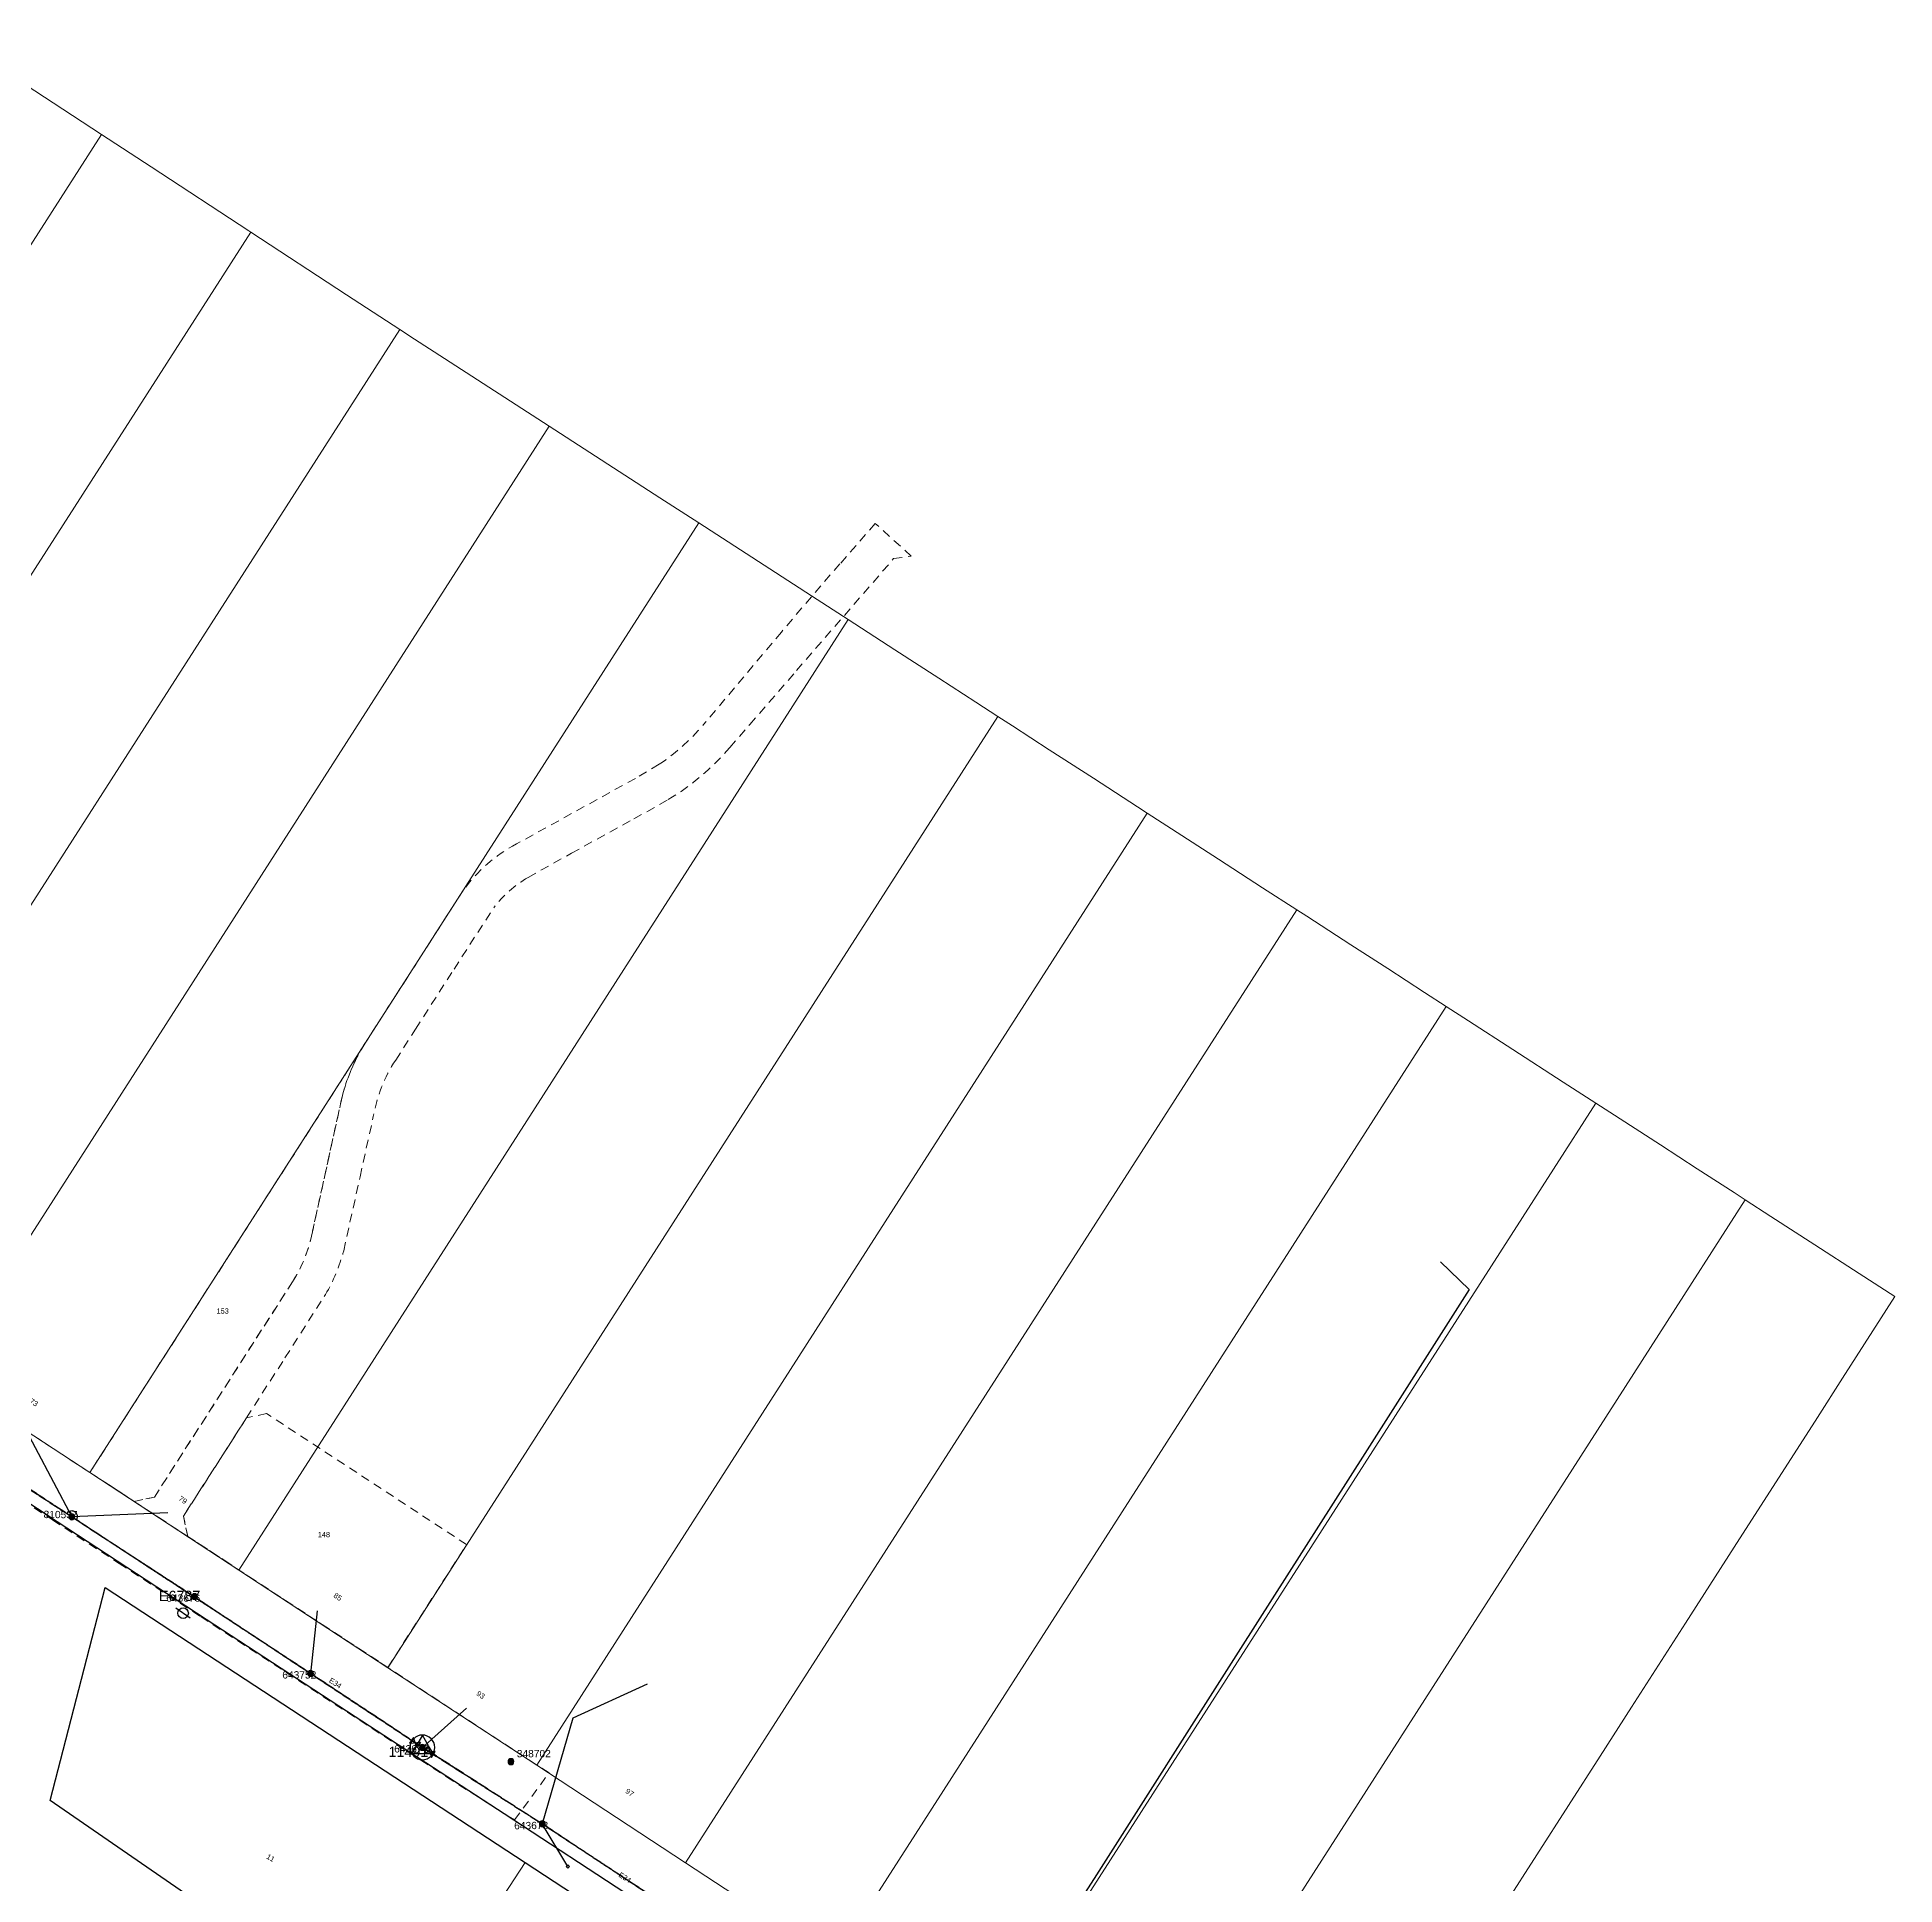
# Model space of a CAD drawing. Header units: metres. Extents: x 0 to 294317, y 0 to 6233398.
# Drawn here: x 293446 to 294082, y 6232009 to 6232641 of the extents above; entities that cross this region are included whole.
import ezdxf
from ezdxf.enums import TextEntityAlignment as Align

# ---------------------------------------------------------------- set-up
doc = ezdxf.new("R2010")
doc.units = ezdxf.units.M
doc.linetypes.add('Cable Exist OH', pattern=[1, 1, 0])
doc.linetypes.add('Dash', pattern=[5, 3, -2])
doc.layers.get('0').update_dxf_attribs({"color": 6})
for name, color, linetype in [('_User Miscellaneous1', 7, 'Continuous'), ('Equip_LV_EXT', 7, 'Continuous'), ('Equip_SP_HV_EXT', 7, 'Continuous'), ('Mains_HV_EXT', 7, 'Continuous'), ('Mains_LV_EXT', 7, 'Continuous'), ('Services_SP_EXT', 7, 'Continuous'), ('Sub_SP_TR_HV_LV_EXT', 7, 'Continuous'), ('SupportsOH_SP_TR_HV_LV_SL_EXT', 7, 'Continuous')]:
    doc.layers.add(name, color=color, linetype=linetype)
for name, color, linetype, lineweight in [('Cadastre Developer_SP_EXT', 9, 'Continuous', 5), ('Cadastre Land Parcels_SP_EXT', 9, 'Continuous', 5), ('Cadastre Roads_SP_EXT', 9, 'Continuous', 5)]:
    doc.layers.add(name, color=color, linetype=linetype, lineweight=lineweight)
doc.styles.add('HVSW_LABEL', font='arial.ttf')
doc.styles.add('POLE_LABEL', font='arial.ttf')
doc.styles.get("Standard").update_dxf_attribs({"font": 'arial.ttf'})

# ---------------------------------------------------------------- blocks, each defined once
blk = doc.blocks.new('SUB_POLE_EXT')
blk.add_wipeout([(0, 4.22), (0.42, 4.2), (0.83, 4.14), (1.21, 4.05), (1.62, 3.9), (1.99, 3.72), (2.35, 3.51), (2.68, 3.26), (2.99, 2.99), (3.28, 2.66), (3.52, 2.34), (3.76, 1.92), (3.9, 1.62), (4.04, 1.23), (4.18, 0.63), (4.22, 0), (4.18, -0.61), (4.06, -1.15), (3.9, -1.62), (3.58, -2.24), (3.22, -2.73), (2.97, -3.01), (2.68, -3.26), (2.36, -3.5), (2, -3.72), (1.64, -3.89), (1.25, -4.03), (0.82, -4.14), (0.42, -4.2), (0, -4.22), (-0.41, -4.2), (-0.8, -4.15), (-1.21, -4.05), (-1.62, -3.9), (-1.99, -3.73), (-2.35, -3.51), (-2.68, -3.26), (-2.96, -3.02), (-3.23, -2.72), (-3.51, -2.35), (-3.71, -2.01), (-3.91, -1.6), (-4.05, -1.21), (-4.16, -0.76), (-4.22, -0.14), (-4.21, 0.39), (-4.14, 0.83), (-4.03, 1.27), (-3.9, 1.63), (-3.71, 2.02), (-3.5, 2.37), (-3.28, 2.67), (-2.99, 2.99), (-2.68, 3.27), (-2.33, 3.52), (-1.98, 3.73), (-1.63, 3.9), (-1.2, 4.05), (-0.78, 4.15), (-0.4, 4.21)])
blk.add_line((2.16, 0.48), (2.16, 0.48, 0))
blk.add_lwpolyline([(-4.22, 0, 1), (4.22, 0, 1)], format="xyb", close=True)
blk.add_lwpolyline([(2.14, 0.52), (0, 4.22), (-3.66, -2.11), (3.66, -2.11)], close=True)
for tag, height, flags, p in [('STREET_CODE', 0.2, 9, (1.5, 0)), ('ASSET_NUM', 3.5, 8, (2, 2)), ('CONSTRUCTED_VOLTAGE', 0.2, 9, (1.5, -0.2)), ('OPERATING_VOLTAGE', 0.2, 9, (1.5, -0.6)), ('OPERATED_BY', 0.2, 9, (1.5, -0.8)), ('ORIENTATION', 0.2, 9, (1.5, -1.2)), ('OWNED_BY', 0.2, 9, (1.5, -1.4)), ('SECONDARY_VOLTAGE', 0.2, 9, (1.5, -1.6)), ('STATE', 0.2, 9, (1.5, -1.8)), ('SUBSTATION_TYPE', 0.2, 9, (1.5, -2)), ('STREETNAME', 0.2, 9, (1.5, -2.8)), ('SUBURB', 0.2, 9, (1.5, -3)), ('Z', 0.2, 1, (1.5, -3.4)), ('NO_PHASES', 0.2, 9, (1.5, -0.4)), ('MAINTAINED_BY', 0.2, 9, (1.5, -1)), ('USAGE', 0.2, 9, (1.5, -2.2)), ('LEGEND', 0.2, 9, (1.5, -2.4)), ('LOCATION', 0.2, 9, (1.5, -2.6)), ('NOTES', 0.2, 9, (1.5, -3.2))]:
    blk.add_attdef(tag, text='', height=height, dxfattribs=dict(flags=flags)).set_placement(p, align=Align.MIDDLE_LEFT)
blk = doc.blocks.new('LV_OH_LINKS_DISTFUSE_EXT')
for p, q in [((0, 0), (0.96, 0)), ((3.84, 0), (4.8, 0))]:
    blk.add_line(p, q)
blk.add_lwpolyline([(3.84, -1.2), (3.84, 1.2), (0.96, -1.2), (0.96, 1.2)], close=True)
at = {"flags": 9}
for tag, p in [('ACTUAL_STATUS', (0, 0)), ('CONSTRUCTED_VOLTAGE', (0, -0.2)), ('OPERATING_VOLTAGE', (0, -0.6)), ('ORIENTATION', (0, -0.8)), ('OWNED_BY', (0, -1)), ('STATE', (0, -1.2)), ('SWITCH_TYPE', (0, -1.4)), ('NO_PHASES', (0, -0.4)), ('USAGE', (0, -1.6)), ('NOTES', (0, -1.8))]:
    blk.add_attdef(tag, text='', height=0.2, dxfattribs=at).set_placement(p, align=Align.MIDDLE_LEFT)
at = {"flags": 1}
blk.add_attdef('Z', (0, 0), '', height=0.2, dxfattribs=at)
blk = doc.blocks.new('CCP_EXT')
blk.add_wipeout([(0, 0.57), (0.57, 0), (0, -0.57), (-0.57, 0)])
blk.add_lwpolyline([(-0.57, 0), (0, 0.57), (0.57, 0), (0, -0.57), (-0.57, 0)])
at = {"flags": 1}
blk.add_attdef('Z', (0, 0), '', height=0.2, dxfattribs=at)
at = {"flags": 9}
for tag, p in [('CCP_TYPE', (0, 0)), ('CONSTRUCTED_VOLTAGE', (0, -0.2)), ('OPERATING_VOLTAGE', (0, -0.6)), ('ORIENTATION', (0, -0.8)), ('OWNED_BY', (0, -1)), ('STATE', (0, -1.8)), ('NO_PHASES', (0, -0.4)), ('USAGE', (0, -1.2)), ('LEGEND', (0, -1.4)), ('LIFE_SUPPORT', (0, -1.6)), ('NOTES', (0, -2))]:
    blk.add_attdef(tag, text='', height=0.2, dxfattribs=at).set_placement(p, align=Align.MIDDLE_LEFT)
blk = doc.blocks.new('POLE_EXT')
blk.add_hatch(color=256).paths.add_polyline_path([(-1, 0, 1), (1, 0, 1)])
blk.add_lwpolyline([(-1, 0, 1), (1, 0, 1)], format="xyb", close=True)
for tag, height, flags, p in [('pNumber', 2.5, 8, (-17.84, 2.07)), ('OWNED_BY', 0.2, 9, (1.35, -0.4)), ('SPECIAL_USE', 0.2, 9, (1.35, -0.8)), ('STATE', 0.2, 9, (1.35, -1)), ('cLV', 0.2, 9, (1.35, -1.4)), ('hDepth', 0.2, 9, (1.35, -1.6)), ('hDia', 0.2, 9, (1.35, -1.8)), ('cHV', 0.2, 9, (1.35, -2)), ('cLinedev', 0.2, 9, (1.35, -3.4)), ('pExisting', 0.2, 9, (1.35, -3.8)), ('pFooting', 0.2, 9, (1.35, -4.4)), ('pNew', 0.2, 9, (1.35, -4.6)), ('pRelocate', 0.2, 9, (1.35, -5)), ('pRemove', 0.2, 9, (1.35, -5.2)), ('pReplace', 0.2, 9, (1.35, -5.4)), ('pStay', 0.2, 9, (1.35, -5.6)), ('pType', 0.2, 9, (1.35, -5.8)), ('cspan', 0.2, 9, (1.35, -6)), ('STREETNAME', 0.2, 9, (1.35, -6.2)), ('SUBURB', 0.2, 9, (1.35, -6.4)), ('PARENT', 0.2, 9, (1.35, -0.6)), ('USAGE', 0.2, 9, (1.35, -1.2)), ('LBRACKET', 0.2, 9, (1.35, -2.2)), ('LExisting', 0.2, 9, (1.35, -2.4)), ('LANTNUMBER', 0.2, 9, (1.35, -2.6)), ('LOther', 0.2, 9, (1.35, -2.8)), ('LRemove', 0.2, 9, (1.35, -3)), ('LEGEND', 0.2, 9, (1.35, -3.2)), ('LOCATION', 0.2, 9, (1.35, -3.6)), ('PFNUMBER', 0.2, 9, (1.35, -4)), ('NEWPFNUMBER', 0.2, 9, (1.35, -4.2)), ('OPERATED_BY', 0.2, 9, (1.36, -7.01)), ('NOTES', 0.2, 9, (1.35, -6.6)), ('MAINTAINED_BY', 0.2, 9, (1.36, -6.81))]:
    blk.add_attdef(tag, text='', height=height, dxfattribs=dict(flags=flags)).set_placement(p, align=Align.MIDDLE_LEFT)
at = {"style": 'POLE_LABEL'}
for tag, height, flags, p in [('STRUCTURE_PLANT_NUMBER', 0.2, 9, (1.35, 0.03)), ('ASSET_NUM', 2.5, 8, (2, 2)), ('STREET_CODE', 0.2, 9, (1.35, -0.2))]:
    blk.add_attdef(tag, text='', height=height, dxfattribs=dict(at, flags=flags)).set_placement(p, align=Align.MIDDLE_LEFT)
at = {"flags": 1}
blk.add_attdef('Z', (1.35, -7.33), '', height=0.2, dxfattribs=at)
blk = doc.blocks.new('HV_ABS_CLOSED_EXT')
blk.add_line((-3, 6.87), (3, 6.87))
blk.add_circle((0, 6.87), 1.8)
at = {"flags": 1}
blk.add_attdef('Z', (0, 0), '', height=0.2, dxfattribs=at)
at = {"style": 'HVSW_LABEL'}
for tag, height, flags, p in [('ASSET_NUM', 3.5, 8, (2, 2)), ('STREET_CODE', 0.2, 9, (0, -0.2))]:
    blk.add_attdef(tag, text='', height=height, dxfattribs=dict(at, flags=flags)).set_placement(p, align=Align.MIDDLE_LEFT)
at = {"flags": 9}
for tag, p in [('ACTUAL_STATUS', (0, -0.4)), ('CONSTRUCTED_VOLTAGE', (0, -0.6)), ('OPERATING_VOLTAGE', (0, -1)), ('ORIENTATION', (0, -1.2)), ('OWNED_BY', (0, -1.4)), ('STATE', (0, -1.6)), ('SWITCH_TYPE', (0, -1.8)), ('STREETNAME', (0, -2.6)), ('SUBURB', (0, -2.8)), ('NO_PHASES', (0, -0.8)), ('USAGE', (0, -2)), ('LEGEND', (0, -2.2)), ('LOCATION', (0, -2.4)), ('NOTES', (0, -3))]:
    blk.add_attdef(tag, text='', height=0.2, dxfattribs=at).set_placement(p, align=Align.MIDDLE_LEFT)

msp = doc.modelspace()

# ---------------------------------------------------------------- linework, layer by layer
at = {"layer": 'Cadastre Developer_SP_EXT', "linetype": 'Dash'}
for points in [[(293479.53, 6232139.81), (293497.85, 6232127.82), (293496.37, 6232134.77), (293517.95, 6232168.42), (293531.13, 6232188.96), (293544.98, 6232210.65), (293544.98, 6232210.65, 0.067939), (293551.23, 6232225.63), (293551.23, 6232225.63), (293556.84, 6232250.97), (293561.37, 6232271.59), (293561.37, 6232271.59, -0.101614), (293569.04, 6232290.92), (293569.04, 6232290.92), (293575.84, 6232301.52), (293589.01, 6232322.06), (293602.61, 6232343.04), (293602.61, 6232343.04, -0.099219), (293614.35, 6232353.49), (293614.35, 6232353.49), (293629.25, 6232361.73), (293650.64, 6232373.53), (293662.39, 6232380.09), (293662.39, 6232380.09, 0.079551), (293683.44, 6232397.95), (293683.44, 6232397.95), (293690.3, 6232405.84), (293706.3, 6232424.27), (293739.55, 6232462.63), (293745.59, 6232463.49), (293733.25, 6232474.67), (293721.14, 6232460.79), (293714.61, 6232453.34), (293701.12, 6232437.45), (293675.35, 6232406.83), (293675.35, 6232406.83, -0.072817), (293659.25, 6232392.2), (293659.25, 6232392.2), (293651.12, 6232387.38), (293610.42, 6232364.93), (293610.42, 6232364.93, 0.116357), (293592.11, 6232348.93), (293592.11, 6232348.93), (293557.21, 6232294.59), (293557.21, 6232294.59, 0.064722), (293550.8, 6232278.76), (293550.8, 6232278.76), (293540.57, 6232232.34), (293540.57, 6232232.34, -0.095844), (293533.71, 6232215.02), (293533.71, 6232215.02), (293486.41, 6232141.28), (293479.53, 6232139.81)], [(293533.71, 6232215.02, 0.088813), (293540.21, 6232230.68), (293540.21, 6232230.68), (293550.29, 6232276.61), (293550.29, 6232276.61, -0.088745), (293558.64, 6232296.75), (293558.64, 6232296.75), (293464.34, 6232149.76), (293479.53, 6232139.81), (293486.41, 6232141.28)]]:
    msp.add_lwpolyline(points, format="xyb", close=True, dxfattribs=at)
msp.add_lwpolyline([(293524.84, 6232169.89), (293517.95, 6232168.42), (293496.37, 6232134.77), (293497.85, 6232127.82), (293566.34, 6232082.97), (293593.33, 6232125.04), (293524.84, 6232169.89)], close=True, dxfattribs=at)
at = {"layer": 'Cadastre Land Parcels_SP_EXT', "linetype": 'Continuous'}
for points in [[(293468.34, 6232607.79), (293451.79, 6232618.61), (293417.3, 6232641.15), (293209.22, 6232316.69), (293260.23, 6232283.29), (293468.34, 6232607.79)], [(293519.38, 6232574.43), (293518.77, 6232574.84), (293485.28, 6232596.72), (293468.34, 6232607.79), (293260.23, 6232283.29), (293311.24, 6232249.89), (293519.38, 6232574.43)], [(293570.42, 6232541.07), (293552.25, 6232552.95), (293519.38, 6232574.43), (293311.24, 6232249.89), (293362.25, 6232216.49), (293570.42, 6232541.07)], [(293621.61, 6232507.94), (293585.77, 6232531.11), (293575.46, 6232537.78), (293570.42, 6232541.07), (293362.25, 6232216.49), (293413.26, 6232183.09), (293621.61, 6232507.94)], [(293672.81, 6232474.83), (293659.48, 6232483.44), (293621.61, 6232507.94), (293413.26, 6232183.09), (293464.28, 6232149.68), (293672.81, 6232474.83)], [(293724, 6232441.72), (293722.33, 6232442.8), (293711.47, 6232449.82), (293672.81, 6232474.83), (293464.28, 6232149.68), (293515.29, 6232116.28), (293724, 6232441.72)], [(293775.2, 6232408.61), (293767.66, 6232413.48), (293755.06, 6232421.63), (293739.94, 6232431.41), (293724, 6232441.72), (293515.29, 6232116.28), (293566.3, 6232082.88), (293775.2, 6232408.61)], [(293877.6, 6232342.39), (293865.92, 6232349.94), (293850.8, 6232359.72), (293838.2, 6232367.86), (293826.4, 6232375.5), (293617.32, 6232049.48), (293668.33, 6232016.08), (293877.6, 6232342.39)], [(293928.8, 6232309.28), (293921.34, 6232314.1), (293908.75, 6232322.25), (293896.15, 6232330.39), (293881.03, 6232340.17), (293877.6, 6232342.39), (293668.33, 6232016.08), (293719.35, 6231982.69), (293928.8, 6232309.28)], [(293980, 6232276.17), (293968.79, 6232283.42), (293951.58, 6232294.55), (293936.46, 6232304.32), (293928.8, 6232309.28), (293719.35, 6231982.69), (293770.36, 6231949.29), (293980, 6232276.17)], [(294031.2, 6232243.06), (294027.33, 6232245.57), (294014.73, 6232253.71), (294002.13, 6232261.86), (293984.83, 6232273.04), (293980, 6232276.17), (293770.36, 6231949.29), (293821.38, 6231915.9), (294031.2, 6232243.06)], [(293891.57, 6231912.4), (293899.5, 6231924.77), (293927.3, 6231968.12), (293970.61, 6232035.66), (293981.52, 6232052.66), (293992.25, 6232069.4), (294010.7, 6232098.16), (294029.23, 6232127.06), (294038.64, 6232141.73), (294055.86, 6232168.57), (294064.46, 6232181.98), (294082.4, 6232209.96), (294070.16, 6232217.87), (294055.04, 6232227.65), (294039.93, 6232237.42), (294031.2, 6232243.06), (293821.38, 6231915.9), (293872.4, 6231882.52), (293891.57, 6231912.4)], [(293646.82, 6231994.28), (293613.36, 6232016.19), (293575.16, 6231957.61), (293608.62, 6231935.69), (293646.82, 6231994.28)]]:
    msp.add_lwpolyline(points, close=True, dxfattribs=at)
at = {"layer": 'Mains_HV_EXT', "linetype": 'Cable Exist OH'}
msp.add_lwpolyline([(293166.31, 6232325.83), (293445.98, 6232142.47), (293500.12, 6232107.23)], dxfattribs=at)
at = {"layer": 'Mains_LV_EXT', "linetype": 'Cable Exist OH'}
for points in [[(293458.12, 6232134.53), (293367.24, 6232194.27)], [(293539.86, 6232080.94), (293458.12, 6232134.53)]]:
    msp.add_lwpolyline(points, dxfattribs=at)
at = {"layer": 'Mains_LV_EXT', "linetype": 'Continuous'}
msp.add_lwpolyline([(293459.78, 6232133.51, 1.021475), (293456.44, 6232135.63)], format="xyb", dxfattribs=at)
at = {"layer": 'Services_SP_EXT'}
for points in [[(293926.82, 6232221.9), (293936.59, 6232212.41), (293900.9, 6232156.26), (293858.37, 6232089.47), (293808.22, 6232010.73), (293772.62, 6231955.47), (293748.97, 6231944.27)], [(293439.36, 6232170.19), (293458.12, 6232134.53)], [(293490.99, 6232135.9), (293458.12, 6232134.53)], [(293542.17, 6232102.32), (293539.86, 6232080.94)], [(293655.21, 6232077.2), (293629.65, 6232065.63), (293619.25, 6232029.42)]]:
    msp.add_lwpolyline(points, dxfattribs=at)

# ---------------------------------------------------------------- block references
at = {"layer": 'Equip_SP_HV_EXT'}
ref = msp.add_blockref('HV_ABS_CLOSED_EXT', (293500.12, 6232107.23), dxfattribs=dict(at, rotation=145.6061785351675))
ref.add_attrib('ASSET_NUM', 'E6787', dxfattribs={"layer": '0', "height": 3.5, "style": 'HVSW_LABEL'}).set_placement((293502.12, 6232107.48), align=Align.MIDDLE_RIGHT)
at = {"layer": 'Sub_SP_TR_HV_LV_EXT'}
ref = msp.add_blockref('SUB_POLE_EXT', (293578.18, 6232055.61), dxfattribs=at)
ref.add_attrib('ASSET_NUM', '11491', dxfattribs={"layer": '0', "height": 3.5}).set_placement((293580.18, 6232055.86), align=Align.TOP_RIGHT)
at = {"layer": 'SupportsOH_SP_TR_HV_LV_SL_EXT'}
ref = msp.add_blockref('POLE_EXT', (293458.12, 6232134.53), dxfattribs=at)
ref.add_attrib('ASSET_NUM', '810537', dxfattribs={"layer": '0', "height": 2.5, "rotation": 359.5629, "style": 'POLE_LABEL'}).set_placement((293460.12, 6232135.28), align=Align.MIDDLE_RIGHT)
ref = msp.add_blockref('POLE_EXT', (293500.12, 6232107.23), dxfattribs=at)
ref.add_attrib('ASSET_NUM', '643676', dxfattribs={"layer": '0', "height": 2.5, "style": 'POLE_LABEL'}).set_placement((293502.12, 6232107.98), align=Align.TOP_RIGHT)
ref = msp.add_blockref('POLE_EXT', (293539.86, 6232080.94), dxfattribs=at)
ref.add_attrib('ASSET_NUM', '643752', dxfattribs={"layer": '0', "height": 2.5, "style": 'POLE_LABEL'}).set_placement((293541.86, 6232081.69), align=Align.TOP_RIGHT)
ref = msp.add_blockref('POLE_EXT', (293608.51, 6232050.72), dxfattribs=at)
ref.add_attrib('ASSET_NUM', '348702', dxfattribs={"layer": '0', "height": 2.5, "style": 'POLE_LABEL'}).set_placement((293610.51, 6232051.47), align=Align.BOTTOM_LEFT)
ref = msp.add_blockref('POLE_EXT', (293619.25, 6232029.42), dxfattribs=at)
ref.add_attrib('ASSET_NUM', '643678', dxfattribs={"layer": '0', "height": 2.5, "rotation": 0.57236, "style": 'POLE_LABEL'}).set_placement((293621.25, 6232030.17), align=Align.TOP_RIGHT)

# ---------------------------------------------------------------- texts
at = {"layer": 'Cadastre Developer_SP_EXT'}
for s, p in [('153', (293507.7, 6232204.11)), ('148', (293542.37, 6232127.57))]:
    msp.add_text(s, height=1.8, dxfattribs=at).set_placement(p)
at = {"layer": 'Cadastre Land Parcels_SP_EXT'}
for s, rotation, p in [('73', 326.87003, (293443.48, 6232173.72)), ('79', 326.86975, (293494.5, 6232140.33)), ('85', 327.42937, (293547.56, 6232107.14)), ('93', 326.86993, (293596.5, 6232073.58)), ('97', 326.86993, (293647.53, 6232040.15)), ('11', 330.22332, (293524.57, 6232017.67))]:
    msp.add_text(s, height=1.8, rotation=rotation, dxfattribs=at).set_placement(p)
at = {"layer": 'Mains_LV_EXT'}
for rotation, p in [(327.34802, (293546.02, 6232078.06)), (327.02521, (293645.15, 6232011.49))]:
    msp.add_text('E34', height=1.8, rotation=rotation, dxfattribs=at).set_placement(p)

# ---------------------------------------------------------------- next in the draw order: linework, layer by layer
at = {"layer": '_User Miscellaneous1', "linetype": 'Continuous'}
for points in [[(293650.84, 6232003.62), (293606.2, 6232032.84), (293555.13, 6232066.02), (293504.12, 6232099.41), (293453.11, 6232132.8), (293453.11, 6232132.8), (293406.51, 6232163.54)], [(293518.41, 6231990.8), (293450.67, 6232037.48), (293469.58, 6232110.31), (293613.36, 6232016.19), (293646.82, 6231994.28)]]:
    msp.add_lwpolyline(points, dxfattribs=at)
at = {"layer": 'Cadastre Developer_SP_EXT', "linetype": 'Dash'}
msp.add_lwpolyline([(293609.73, 6232030.75), (293621.54, 6232046.84), (293566.34, 6232082.97), (293497.85, 6232127.82), (293471.93, 6232144.78), (293464.3, 6232149.68), (293418.87, 6232179.53), (293407.54, 6232162.15), (293451.52, 6232133.47), (293474.3, 6232118.62), (293502.26, 6232100.38), (293586.45, 6232045.49), (293609.73, 6232030.75)], close=True, dxfattribs=at)
at = {"layer": 'Cadastre Land Parcels_SP_EXT', "linetype": 'Continuous'}
for points in [[(293826.4, 6232375.5), (293823.08, 6232377.64), (293807.97, 6232387.42), (293792.85, 6232397.19), (293780.26, 6232405.34), (293775.2, 6232408.61), (293566.3, 6232082.88), (293617.32, 6232049.48), (293826.4, 6232375.5)], [(293613.36, 6232016.19), (293469.58, 6232110.31), (293450.67, 6232037.48), (293518.41, 6231990.8), (293520.24, 6231993.6), (293575.16, 6231957.61), (293613.36, 6232016.19)]]:
    msp.add_lwpolyline(points, close=True, dxfattribs=at)
at = {"layer": 'Mains_HV_EXT', "linetype": 'Cable Exist OH'}
msp.add_lwpolyline([(293500.12, 6232107.23), (293539.93, 6232080.89), (293578.18, 6232055.61)], dxfattribs=at)
at = {"layer": 'Mains_LV_EXT', "linetype": 'Cable Exist OH'}
for points in [[(293578.18, 6232055.61), (293539.86, 6232080.94)], [(293619.13, 6232029.42), (293578.27, 6232055.64)]]:
    msp.add_lwpolyline(points, dxfattribs=at)
at = {"layer": 'Services_SP_EXT'}
msp.add_lwpolyline([(293593.24, 6232069.04), (293578.18, 6232055.61)], dxfattribs=at)

# ---------------------------------------------------------------- next in the draw order: block references
at = {"layer": 'Equip_LV_EXT'}
for p, rotation in [((293577.69, 6232055.92), 146.6732143094983), ((293578.74, 6232055.28), 326.4123867580871)]:
    msp.add_blockref('LV_OH_LINKS_DISTFUSE_EXT', p, dxfattribs=dict(at, rotation=rotation))
at = {"layer": 'SupportsOH_SP_TR_HV_LV_SL_EXT'}
ref = msp.add_blockref('POLE_EXT', (293578.18, 6232055.61), dxfattribs=at)
ref.add_attrib('ASSET_NUM', '643677', dxfattribs={"layer": '0', "height": 2.5, "style": 'POLE_LABEL'}).set_placement((293580.18, 6232056.36), align=Align.TOP_RIGHT)

# ---------------------------------------------------------------- next in the draw order: block references
at = {"layer": 'Services_SP_EXT'}
msp.add_blockref('CCP_EXT', (293628.04, 6232014.81), dxfattribs=at)

# ---------------------------------------------------------------- next in the draw order: linework, layer by layer
at = {"layer": 'Cadastre Roads_SP_EXT', "linetype": 'Continuous'}
for points in [[(293719.35, 6231982.69), (293668.33, 6232016.08), (293617.32, 6232049.48), (293566.3, 6232082.88), (293515.29, 6232116.28), (293464.28, 6232149.68), (293413.26, 6232183.09)], [(293406.51, 6232163.54), (293453.11, 6232132.8), (293504.12, 6232099.41), (293555.13, 6232066.02), (293606.2, 6232032.84), (293650.84, 6232003.62)]]:
    msp.add_lwpolyline(points, dxfattribs=at)
at = {"layer": 'Mains_HV_EXT', "linetype": 'Cable Exist OH'}
msp.add_lwpolyline([(293578.18, 6232055.61), (293619.25, 6232029.42), (293669.62, 6231996.31)], dxfattribs=at)
at = {"layer": 'Mains_LV_EXT', "linetype": 'Cable Exist OH'}
msp.add_lwpolyline([(293669.62, 6231996.01), (293619.25, 6232029.42)], dxfattribs=at)
at = {"layer": 'Services_SP_EXT'}
msp.add_lwpolyline([(293628.04, 6232014.81), (293619.25, 6232029.42)], dxfattribs=at)

doc.saveas('drawing.dxf')
